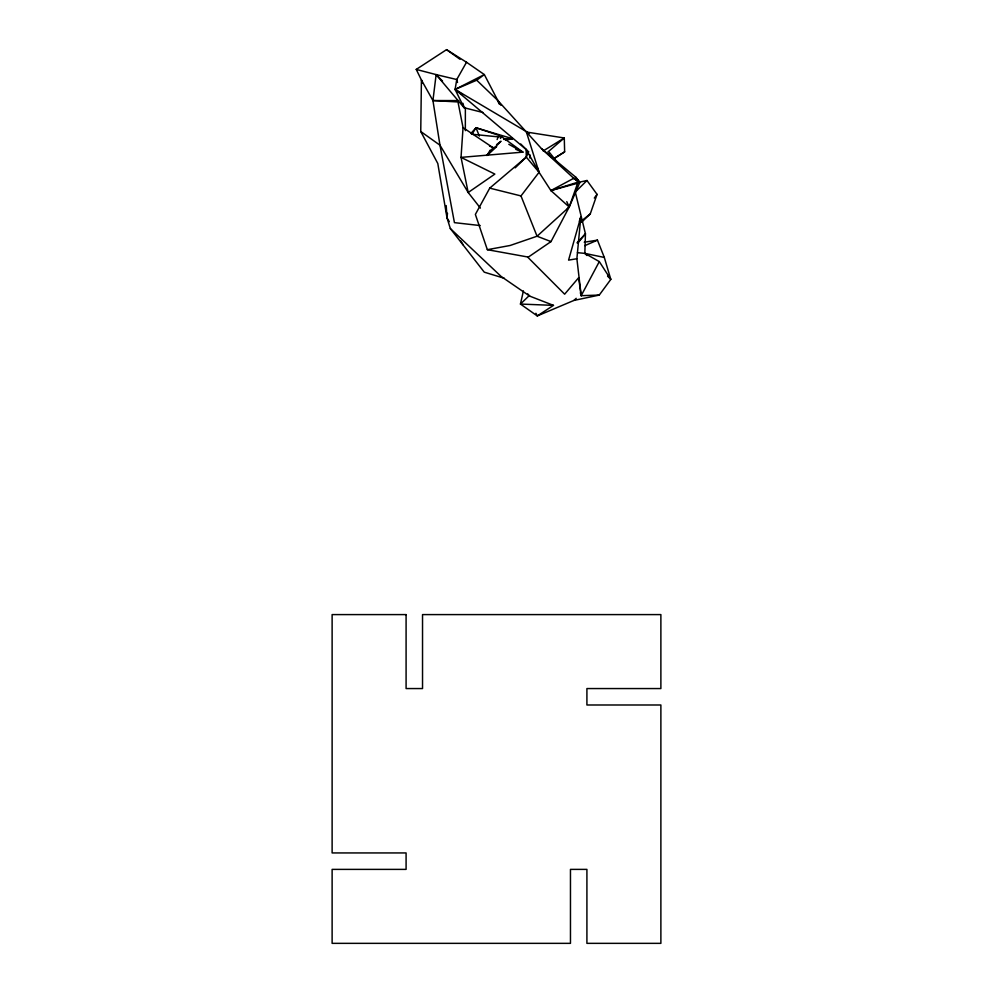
<?xml version="1.0" encoding="UTF-8"?>
<svg xmlns="http://www.w3.org/2000/svg" width="993" height="993" viewBox="0 0 993 993"><rect width="100%" height="100%" fill="white"/><g stroke="black" fill="none" stroke-linecap="round" stroke-linejoin="round"><path stroke-width="1.49" d="M465.345 130.666L465.369 107.542M504.332 278.288L484.261 272.169L450.313 228.539L447.011 217.852L437.801 163.51L420.747 131.51L421.417 80.011L416.241 69.423L446.552 49.65L466.511 62.249L484.348 74.587L499.764 104.327L497.58 100.243L476.714 80.21L455.104 89.432L464.091 107.728L482.995 112.519M587.012 255.549L584.84 253.376L585.448 233.814L575.22 191.81M422.373 82.928L421.417 80.011L432.936 100.541L457.984 101.956L463.048 127.65L461.037 157.378L468.187 192.505L480.389 208.096M584.244 242.23L597.451 240.145L604.315 257.448L610.807 279.393L599.263 295.082L581.19 295.678L576.883 258.739L580.843 216.834L579.366 221.228M449.32 221.7L447.011 217.852L447.483 213.222M529.865 158.024L530.2 155.032M499.529 104.203L497.58 100.243L541.47 148.615L575.803 177.238L578.497 180.776L578.348 182.054L550.892 190.557L539.062 172.286L526.153 149.422L520.766 143.997M480.227 225.56L454.434 222.643L439.973 145.201L432.936 100.541L436.126 74.599L416.241 69.423M527.891 150.961L455.104 89.432L456.755 79.527L466.511 62.249M523.41 290.924L520.456 304.057L537.275 315.935L573.991 300.407L599.263 295.082M580.843 216.834L568.567 260.129L576.883 258.739M548.583 155.169L549.402 152.413L557.867 162.889M581.538 222.283L590.264 213.905L597.054 194.367L586.975 180.503L579.564 182.129M528.76 151.718L526.278 157.093L489.735 188.136L475.374 214.426L487.34 249.69L528.313 257.1L551.003 241.597L569.212 207.003L578.497 180.776L573.755 178.293L541.47 148.615M497.108 139.566L498.213 136.86L501.639 136.662L522.914 152.128L461.037 157.378L494.862 174.085L468.187 192.505L439.973 145.201L420.747 131.51M567.313 208.815L569.212 207.003L579.701 182.662L578.497 180.776M580.346 292.749L581.19 295.678L599.3 261.606L584.84 253.376L577.442 252.669M496.55 144.643L501.006 141.217L487.017 155.417L493.509 147.994L496.661 146.592L487.017 155.417L490.219 150.117M472.06 134.092L476.019 127.762L512.487 138.697L505.511 140.224M500.422 138.437L501.639 136.662M594.298 198.066L597.054 194.367M551.003 241.597L537.052 236.222L520.99 195.931L539.062 172.286L526.253 131.548L455.104 89.432L484.348 74.587L476.714 80.21M487.017 155.417L493.409 147.485M577.678 243.173L585.448 233.814L577.007 242.826M471.067 133.261L476.019 127.762L499.38 135.544M575.257 192.071L586.975 180.503M515.156 167.854L526.278 157.093L526.153 149.422M528.934 295.889L520.456 304.057L553.473 305.372L537.275 315.935L535.922 313.279M573.991 300.407L576.213 298.31M566.78 201.653L569.212 207.003L537.052 236.222L510.141 245.482L487.34 249.69M547.888 152.016L564.272 137.977L564.645 151.842L554.243 158.396L564.645 151.842M581.985 220.52L590.264 213.905M543.171 150.961L564.272 137.977L526.625 132.069L529.343 133.484M550.892 190.557L573.755 178.293L578.311 181.309L575.803 177.238L579.701 182.662L550.892 190.557L569.212 207.003M584.877 245.619L597.451 240.145M503.699 139.405L512.487 138.697L503.612 138.946M432.936 100.541L458.729 100.591M471.514 134.204L498.213 136.86M584.84 253.376L604.315 257.448M462.937 103.284L464.091 107.728L436.126 74.599L456.755 79.527L457.525 82.493M489.735 188.136L520.99 195.931M450.313 228.539L501.192 276.501L529.728 296.125L553.473 305.372M515.752 149.322L522.914 152.128L508.801 144.295M489.487 145.959L493.509 147.994L463.048 127.65M455.104 89.432L462.676 94.658M446.552 49.65L459.995 59.27M607.555 276.141L610.807 279.393L599.3 261.606M527.717 257.15L564.645 294.189L578.621 277.742L581.19 295.678M436.126 74.599L442.53 81.091M527.73 293.903L529.728 296.125M526.278 157.093L539.062 172.286L537.573 167.879M497.58 100.243L500.931 105.295M460.814 240.964L463.123 244.824M476.019 127.762L479.321 136.053M446.205 205.576L447.011 217.852M406.087 614.593L332.121 614.593L332.121 852.937L406.087 852.937L406.087 869.384L332.121 869.384L332.121 943.35L570.466 943.35L570.466 869.384L586.913 869.384L586.913 943.35L660.879 943.35L660.879 704.993L586.913 704.993L586.913 688.559L660.879 688.559L660.879 614.593L422.534 614.593L422.534 688.559L406.087 688.559L406.087 614.593M579.701 182.662L573.755 178.293L579.701 182.662"/></g></svg>
